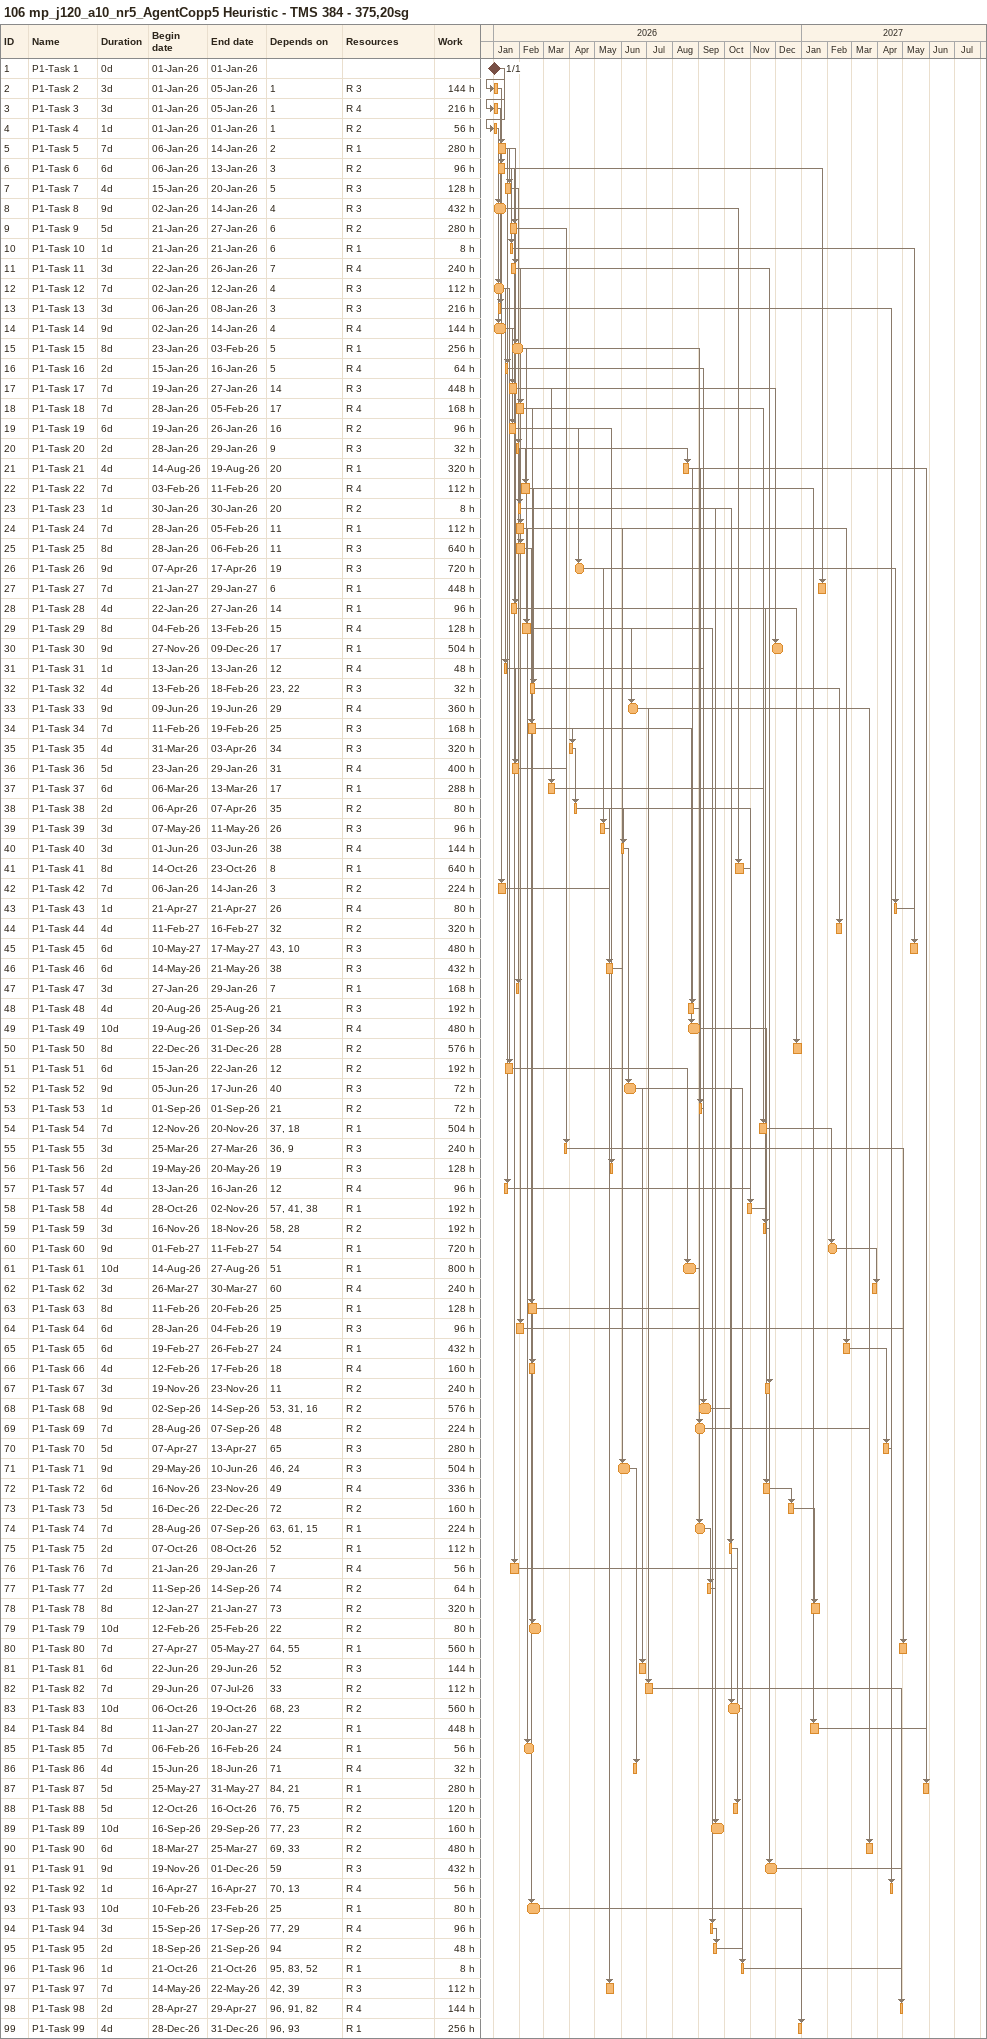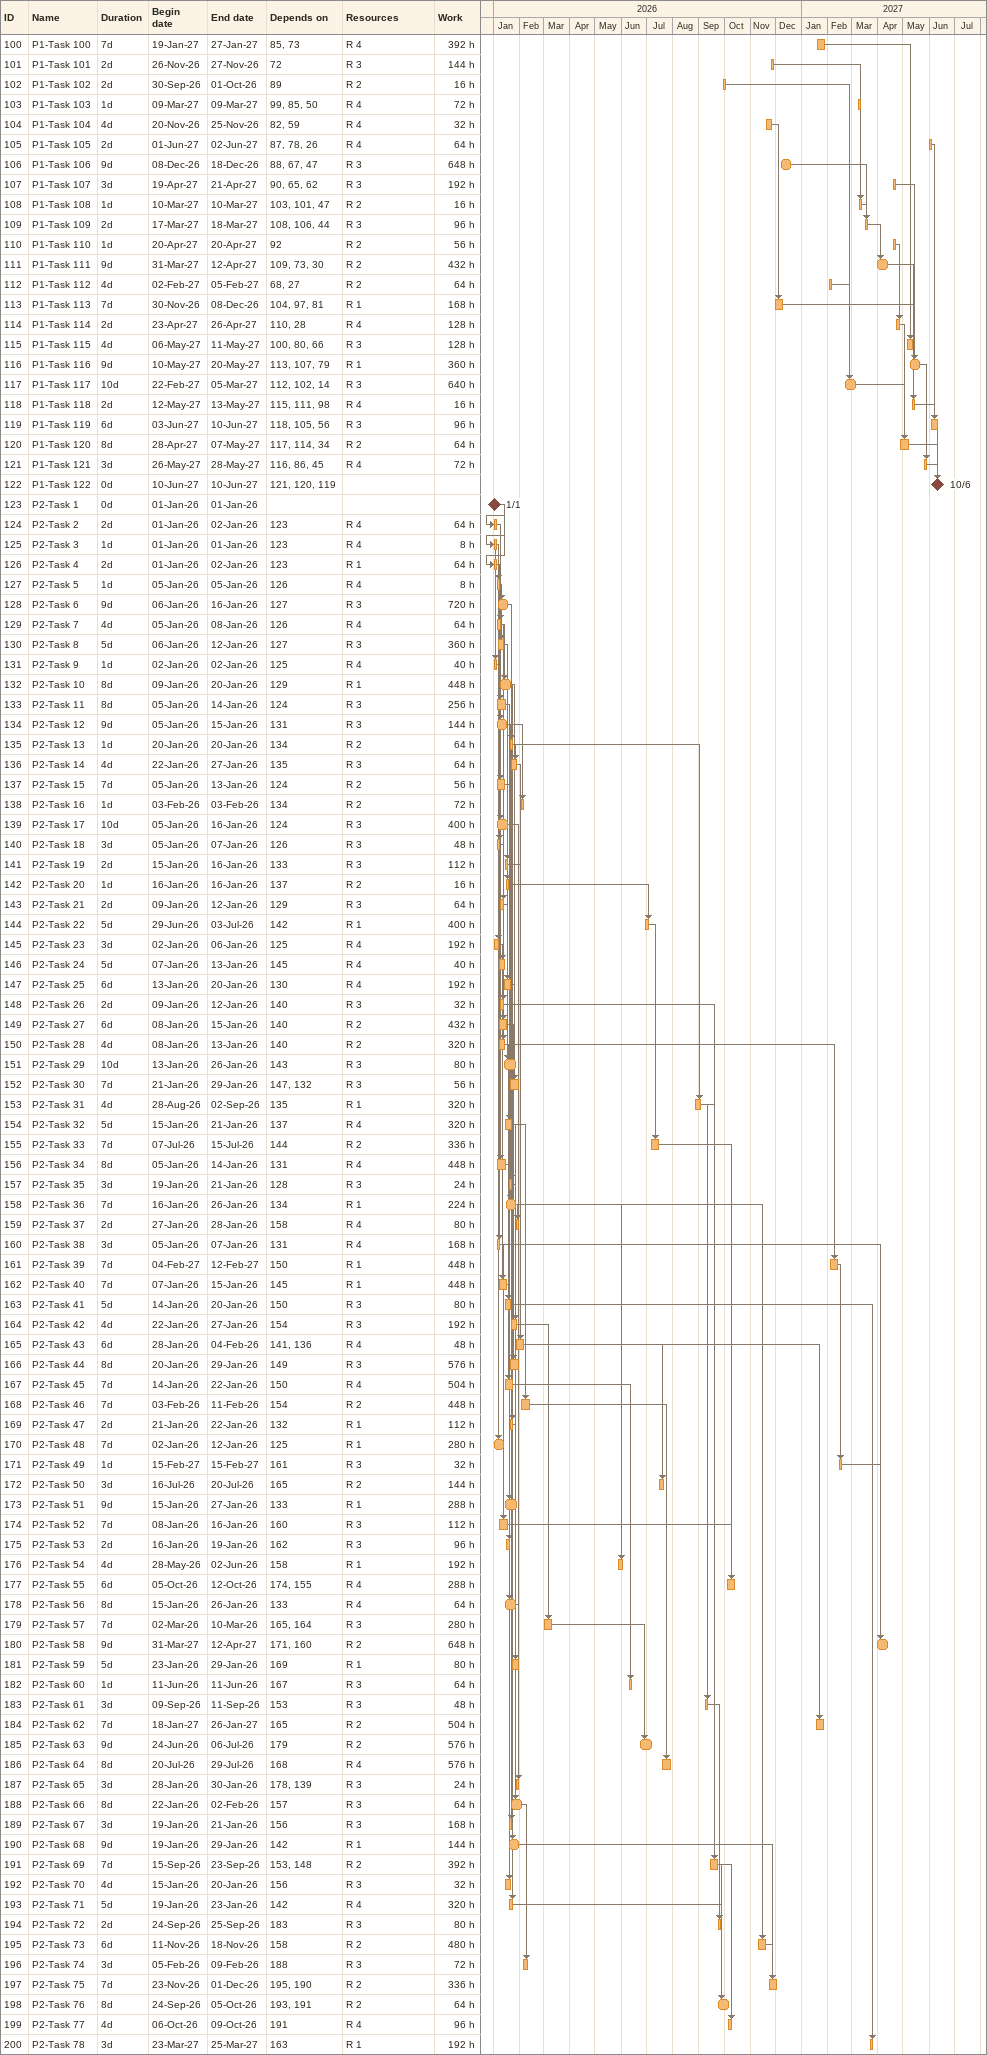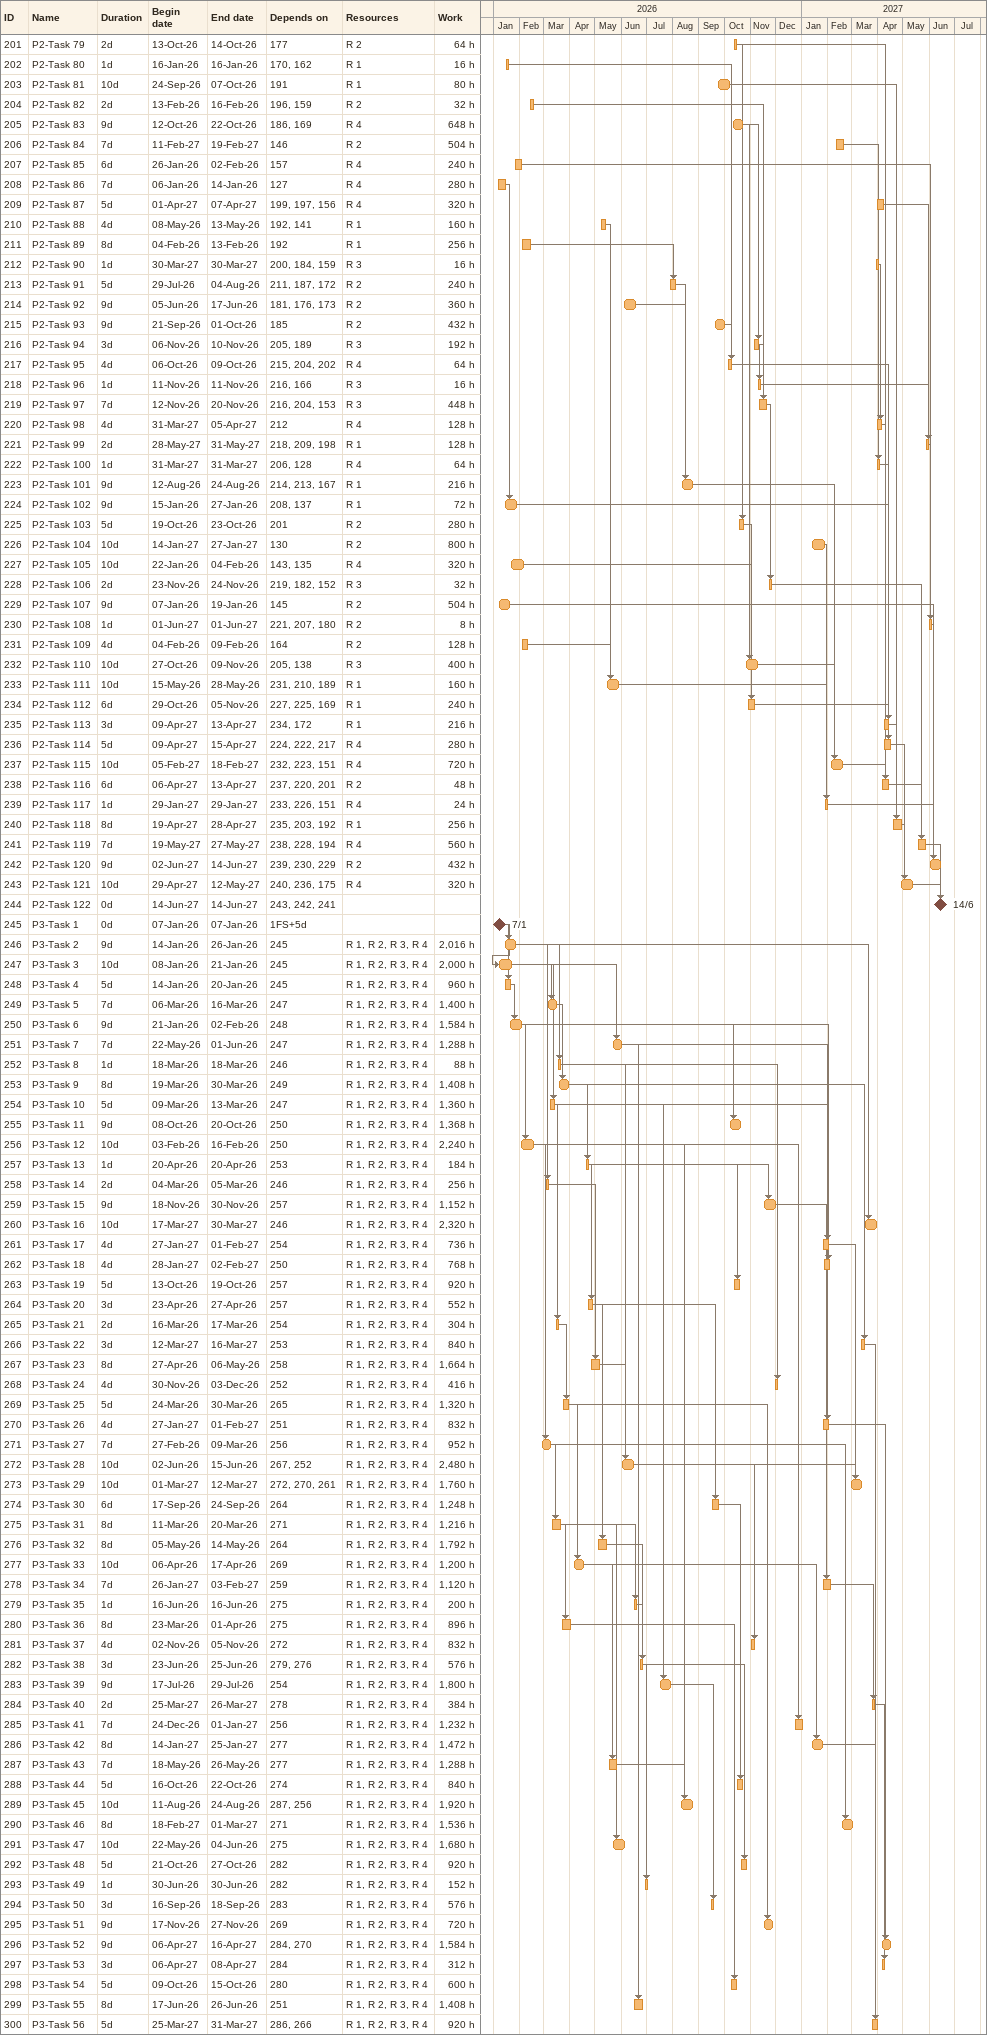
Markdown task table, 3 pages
106 mp_j120_a10_nr5_AgentCopp5 Heuristic - TMS 384 - 375,20sg

| ID | Task | Duration | Start | Finish | Predecessors | Resources | Work (h) |
|---|---|---|---|---|---|---|---|
| 1 | P1-Task 1 | 0d | 2026-01-01 | 2026-01-01 |  |  |  |
| 2 | P1-Task 2 | 3d | 2026-01-01 | 2026-01-05 | 1 | R 3 | 144 |
| 3 | P1-Task 3 | 3d | 2026-01-01 | 2026-01-05 | 1 | R 4 | 216 |
| 4 | P1-Task 4 | 1d | 2026-01-01 | 2026-01-01 | 1 | R 2 | 56 |
| 5 | P1-Task 5 | 7d | 2026-01-06 | 2026-01-14 | 2 | R 1 | 280 |
| 6 | P1-Task 6 | 6d | 2026-01-06 | 2026-01-13 | 3 | R 2 | 96 |
| 7 | P1-Task 7 | 4d | 2026-01-15 | 2026-01-20 | 5 | R 3 | 128 |
| 8 | P1-Task 8 | 9d | 2026-01-02 | 2026-01-14 | 4 | R 3 | 432 |
| 9 | P1-Task 9 | 5d | 2026-01-21 | 2026-01-27 | 6 | R 2 | 280 |
| 10 | P1-Task 10 | 1d | 2026-01-21 | 2026-01-21 | 6 | R 1 | 8 |
| 11 | P1-Task 11 | 3d | 2026-01-22 | 2026-01-26 | 7 | R 4 | 240 |
| 12 | P1-Task 12 | 7d | 2026-01-02 | 2026-01-12 | 4 | R 3 | 112 |
| 13 | P1-Task 13 | 3d | 2026-01-06 | 2026-01-08 | 3 | R 3 | 216 |
| 14 | P1-Task 14 | 9d | 2026-01-02 | 2026-01-14 | 4 | R 4 | 144 |
| 15 | P1-Task 15 | 8d | 2026-01-23 | 2026-02-03 | 5 | R 1 | 256 |
| 16 | P1-Task 16 | 2d | 2026-01-15 | 2026-01-16 | 5 | R 4 | 64 |
| 17 | P1-Task 17 | 7d | 2026-01-19 | 2026-01-27 | 14 | R 3 | 448 |
| 18 | P1-Task 18 | 7d | 2026-01-28 | 2026-02-05 | 17 | R 4 | 168 |
| 19 | P1-Task 19 | 6d | 2026-01-19 | 2026-01-26 | 16 | R 2 | 96 |
| 20 | P1-Task 20 | 2d | 2026-01-28 | 2026-01-29 | 9 | R 3 | 32 |
| 21 | P1-Task 21 | 4d | 2026-08-14 | 2026-08-19 | 20 | R 1 | 320 |
| 22 | P1-Task 22 | 7d | 2026-02-03 | 2026-02-11 | 20 | R 4 | 112 |
| 23 | P1-Task 23 | 1d | 2026-01-30 | 2026-01-30 | 20 | R 2 | 8 |
| 24 | P1-Task 24 | 7d | 2026-01-28 | 2026-02-05 | 11 | R 1 | 112 |
| 25 | P1-Task 25 | 8d | 2026-01-28 | 2026-02-06 | 11 | R 3 | 640 |
| 26 | P1-Task 26 | 9d | 2026-04-07 | 2026-04-17 | 19 | R 3 | 720 |
| 27 | P1-Task 27 | 7d | 2027-01-21 | 2027-01-29 | 6 | R 1 | 448 |
| 28 | P1-Task 28 | 4d | 2026-01-22 | 2026-01-27 | 14 | R 1 | 96 |
| 29 | P1-Task 29 | 8d | 2026-02-04 | 2026-02-13 | 15 | R 4 | 128 |
| 30 | P1-Task 30 | 9d | 2026-11-27 | 2026-12-09 | 17 | R 1 | 504 |
| 31 | P1-Task 31 | 1d | 2026-01-13 | 2026-01-13 | 12 | R 4 | 48 |
| 32 | P1-Task 32 | 4d | 2026-02-13 | 2026-02-18 | 23, 22 | R 3 | 32 |
| 33 | P1-Task 33 | 9d | 2026-06-09 | 2026-06-19 | 29 | R 4 | 360 |
| 34 | P1-Task 34 | 7d | 2026-02-11 | 2026-02-19 | 25 | R 3 | 168 |
| 35 | P1-Task 35 | 4d | 2026-03-31 | 2026-04-03 | 34 | R 3 | 320 |
| 36 | P1-Task 36 | 5d | 2026-01-23 | 2026-01-29 | 31 | R 4 | 400 |
| 37 | P1-Task 37 | 6d | 2026-03-06 | 2026-03-13 | 17 | R 1 | 288 |
| 38 | P1-Task 38 | 2d | 2026-04-06 | 2026-04-07 | 35 | R 2 | 80 |
| 39 | P1-Task 39 | 3d | 2026-05-07 | 2026-05-11 | 26 | R 3 | 96 |
| 40 | P1-Task 40 | 3d | 2026-06-01 | 2026-06-03 | 38 | R 4 | 144 |
| 41 | P1-Task 41 | 8d | 2026-10-14 | 2026-10-23 | 8 | R 1 | 640 |
| 42 | P1-Task 42 | 7d | 2026-01-06 | 2026-01-14 | 3 | R 2 | 224 |
| 43 | P1-Task 43 | 1d | 2027-04-21 | 2027-04-21 | 26 | R 4 | 80 |
| 44 | P1-Task 44 | 4d | 2027-02-11 | 2027-02-16 | 32 | R 2 | 320 |
| 45 | P1-Task 45 | 6d | 2027-05-10 | 2027-05-17 | 43, 10 | R 3 | 480 |
| 46 | P1-Task 46 | 6d | 2026-05-14 | 2026-05-21 | 38 | R 3 | 432 |
| 47 | P1-Task 47 | 3d | 2026-01-27 | 2026-01-29 | 7 | R 1 | 168 |
| 48 | P1-Task 48 | 4d | 2026-08-20 | 2026-08-25 | 21 | R 3 | 192 |
| 49 | P1-Task 49 | 10d | 2026-08-19 | 2026-09-01 | 34 | R 4 | 480 |
| 50 | P1-Task 50 | 8d | 2026-12-22 | 2026-12-31 | 28 | R 2 | 576 |
| 51 | P1-Task 51 | 6d | 2026-01-15 | 2026-01-22 | 12 | R 2 | 192 |
| 52 | P1-Task 52 | 9d | 2026-06-05 | 2026-06-17 | 40 | R 3 | 72 |
| 53 | P1-Task 53 | 1d | 2026-09-01 | 2026-09-01 | 21 | R 2 | 72 |
| 54 | P1-Task 54 | 7d | 2026-11-12 | 2026-11-20 | 37, 18 | R 1 | 504 |
| 55 | P1-Task 55 | 3d | 2026-03-25 | 2026-03-27 | 36, 9 | R 3 | 240 |
| 56 | P1-Task 56 | 2d | 2026-05-19 | 2026-05-20 | 19 | R 3 | 128 |
| 57 | P1-Task 57 | 4d | 2026-01-13 | 2026-01-16 | 12 | R 4 | 96 |
| 58 | P1-Task 58 | 4d | 2026-10-28 | 2026-11-02 | 57, 41, 38 | R 1 | 192 |
| 59 | P1-Task 59 | 3d | 2026-11-16 | 2026-11-18 | 58, 28 | R 2 | 192 |
| 60 | P1-Task 60 | 9d | 2027-02-01 | 2027-02-11 | 54 | R 1 | 720 |
| 61 | P1-Task 61 | 10d | 2026-08-14 | 2026-08-27 | 51 | R 1 | 800 |
| 62 | P1-Task 62 | 3d | 2027-03-26 | 2027-03-30 | 60 | R 4 | 240 |
| 63 | P1-Task 63 | 8d | 2026-02-11 | 2026-02-20 | 25 | R 1 | 128 |
| 64 | P1-Task 64 | 6d | 2026-01-28 | 2026-02-04 | 19 | R 3 | 96 |
| 65 | P1-Task 65 | 6d | 2027-02-19 | 2027-02-26 | 24 | R 1 | 432 |
| 66 | P1-Task 66 | 4d | 2026-02-12 | 2026-02-17 | 18 | R 4 | 160 |
| 67 | P1-Task 67 | 3d | 2026-11-19 | 2026-11-23 | 11 | R 2 | 240 |
| 68 | P1-Task 68 | 9d | 2026-09-02 | 2026-09-14 | 53, 31, 16 | R 2 | 576 |
| 69 | P1-Task 69 | 7d | 2026-08-28 | 2026-09-07 | 48 | R 2 | 224 |
| 70 | P1-Task 70 | 5d | 2027-04-07 | 2027-04-13 | 65 | R 3 | 280 |
| 71 | P1-Task 71 | 9d | 2026-05-29 | 2026-06-10 | 46, 24 | R 3 | 504 |
| 72 | P1-Task 72 | 6d | 2026-11-16 | 2026-11-23 | 49 | R 4 | 336 |
| 73 | P1-Task 73 | 5d | 2026-12-16 | 2026-12-22 | 72 | R 2 | 160 |
| 74 | P1-Task 74 | 7d | 2026-08-28 | 2026-09-07 | 63, 61, 15 | R 1 | 224 |
| 75 | P1-Task 75 | 2d | 2026-10-07 | 2026-10-08 | 52 | R 1 | 112 |
| 76 | P1-Task 76 | 7d | 2026-01-21 | 2026-01-29 | 7 | R 4 | 56 |
| 77 | P1-Task 77 | 2d | 2026-09-11 | 2026-09-14 | 74 | R 2 | 64 |
| 78 | P1-Task 78 | 8d | 2027-01-12 | 2027-01-21 | 73 | R 2 | 320 |
| 79 | P1-Task 79 | 10d | 2026-02-12 | 2026-02-25 | 22 | R 2 | 80 |
| 80 | P1-Task 80 | 7d | 2027-04-27 | 2027-05-05 | 64, 55 | R 1 | 560 |
| 81 | P1-Task 81 | 6d | 2026-06-22 | 2026-06-29 | 52 | R 3 | 144 |
| 82 | P1-Task 82 | 7d | 2026-06-29 | 2026-07-07 | 33 | R 2 | 112 |
| 83 | P1-Task 83 | 10d | 2026-10-06 | 2026-10-19 | 68, 23 | R 2 | 560 |
| 84 | P1-Task 84 | 8d | 2027-01-11 | 2027-01-20 | 22 | R 1 | 448 |
| 85 | P1-Task 85 | 7d | 2026-02-06 | 2026-02-16 | 24 | R 1 | 56 |
| 86 | P1-Task 86 | 4d | 2026-06-15 | 2026-06-18 | 71 | R 4 | 32 |
| 87 | P1-Task 87 | 5d | 2027-05-25 | 2027-05-31 | 84, 21 | R 1 | 280 |
| 88 | P1-Task 88 | 5d | 2026-10-12 | 2026-10-16 | 76, 75 | R 2 | 120 |
| 89 | P1-Task 89 | 10d | 2026-09-16 | 2026-09-29 | 77, 23 | R 2 | 160 |
| 90 | P1-Task 90 | 6d | 2027-03-18 | 2027-03-25 | 69, 33 | R 2 | 480 |
| 91 | P1-Task 91 | 9d | 2026-11-19 | 2026-12-01 | 59 | R 3 | 432 |
| 92 | P1-Task 92 | 1d | 2027-04-16 | 2027-04-16 | 70, 13 | R 4 | 56 |
| 93 | P1-Task 93 | 10d | 2026-02-10 | 2026-02-23 | 25 | R 1 | 80 |
| 94 | P1-Task 94 | 3d | 2026-09-15 | 2026-09-17 | 77, 29 | R 4 | 96 |
| 95 | P1-Task 95 | 2d | 2026-09-18 | 2026-09-21 | 94 | R 2 | 48 |
| 96 | P1-Task 96 | 1d | 2026-10-21 | 2026-10-21 | 95, 83, 52 | R 1 | 8 |
| 97 | P1-Task 97 | 7d | 2026-05-14 | 2026-05-22 | 42, 39 | R 3 | 112 |
| 98 | P1-Task 98 | 2d | 2027-04-28 | 2027-04-29 | 96, 91, 82 | R 4 | 144 |
| 99 | P1-Task 99 | 4d | 2026-12-28 | 2026-12-31 | 96, 93 | R 1 | 256 |
| 100 | P1-Task 100 | 7d | 2027-01-19 | 2027-01-27 | 85, 73 | R 4 | 392 |
| 101 | P1-Task 101 | 2d | 2026-11-26 | 2026-11-27 | 72 | R 3 | 144 |
| 102 | P1-Task 102 | 2d | 2026-09-30 | 2026-10-01 | 89 | R 2 | 16 |
| 103 | P1-Task 103 | 1d | 2027-03-09 | 2027-03-09 | 99, 85, 50 | R 4 | 72 |
| 104 | P1-Task 104 | 4d | 2026-11-20 | 2026-11-25 | 82, 59 | R 4 | 32 |
| 105 | P1-Task 105 | 2d | 2027-06-01 | 2027-06-02 | 87, 78, 26 | R 4 | 64 |
| 106 | P1-Task 106 | 9d | 2026-12-08 | 2026-12-18 | 88, 67, 47 | R 3 | 648 |
| 107 | P1-Task 107 | 3d | 2027-04-19 | 2027-04-21 | 90, 65, 62 | R 3 | 192 |
| 108 | P1-Task 108 | 1d | 2027-03-10 | 2027-03-10 | 103, 101, 47 | R 2 | 16 |
| 109 | P1-Task 109 | 2d | 2027-03-17 | 2027-03-18 | 108, 106, 44 | R 3 | 96 |
| 110 | P1-Task 110 | 1d | 2027-04-20 | 2027-04-20 | 92 | R 2 | 56 |
| 111 | P1-Task 111 | 9d | 2027-03-31 | 2027-04-12 | 109, 73, 30 | R 2 | 432 |
| 112 | P1-Task 112 | 4d | 2027-02-02 | 2027-02-05 | 68, 27 | R 2 | 64 |
| 113 | P1-Task 113 | 7d | 2026-11-30 | 2026-12-08 | 104, 97, 81 | R 1 | 168 |
| 114 | P1-Task 114 | 2d | 2027-04-23 | 2027-04-26 | 110, 28 | R 4 | 128 |
| 115 | P1-Task 115 | 4d | 2027-05-06 | 2027-05-11 | 100, 80, 66 | R 3 | 128 |
| 116 | P1-Task 116 | 9d | 2027-05-10 | 2027-05-20 | 113, 107, 79 | R 1 | 360 |
| 117 | P1-Task 117 | 10d | 2027-02-22 | 2027-03-05 | 112, 102, 14 | R 3 | 640 |
| 118 | P1-Task 118 | 2d | 2027-05-12 | 2027-05-13 | 115, 111, 98 | R 4 | 16 |
| 119 | P1-Task 119 | 6d | 2027-06-03 | 2027-06-10 | 118, 105, 56 | R 3 | 96 |
| 120 | P1-Task 120 | 8d | 2027-04-28 | 2027-05-07 | 117, 114, 34 | R 2 | 64 |
| 121 | P1-Task 121 | 3d | 2027-05-26 | 2027-05-28 | 116, 86, 45 | R 4 | 72 |
| 122 | P1-Task 122 | 0d | 2027-06-10 | 2027-06-10 | 121, 120, 119 |  |  |
| 123 | P2-Task 1 | 0d | 2026-01-01 | 2026-01-01 |  |  |  |
| 124 | P2-Task 2 | 2d | 2026-01-01 | 2026-01-02 | 123 | R 4 | 64 |
| 125 | P2-Task 3 | 1d | 2026-01-01 | 2026-01-01 | 123 | R 4 | 8 |
| 126 | P2-Task 4 | 2d | 2026-01-01 | 2026-01-02 | 123 | R 1 | 64 |
| 127 | P2-Task 5 | 1d | 2026-01-05 | 2026-01-05 | 126 | R 4 | 8 |
| 128 | P2-Task 6 | 9d | 2026-01-06 | 2026-01-16 | 127 | R 3 | 720 |
| 129 | P2-Task 7 | 4d | 2026-01-05 | 2026-01-08 | 126 | R 4 | 64 |
| 130 | P2-Task 8 | 5d | 2026-01-06 | 2026-01-12 | 127 | R 3 | 360 |
| 131 | P2-Task 9 | 1d | 2026-01-02 | 2026-01-02 | 125 | R 4 | 40 |
| 132 | P2-Task 10 | 8d | 2026-01-09 | 2026-01-20 | 129 | R 1 | 448 |
| 133 | P2-Task 11 | 8d | 2026-01-05 | 2026-01-14 | 124 | R 3 | 256 |
| 134 | P2-Task 12 | 9d | 2026-01-05 | 2026-01-15 | 131 | R 3 | 144 |
| 135 | P2-Task 13 | 1d | 2026-01-20 | 2026-01-20 | 134 | R 2 | 64 |
| 136 | P2-Task 14 | 4d | 2026-01-22 | 2026-01-27 | 135 | R 3 | 64 |
| 137 | P2-Task 15 | 7d | 2026-01-05 | 2026-01-13 | 124 | R 2 | 56 |
| 138 | P2-Task 16 | 1d | 2026-02-03 | 2026-02-03 | 134 | R 2 | 72 |
| 139 | P2-Task 17 | 10d | 2026-01-05 | 2026-01-16 | 124 | R 3 | 400 |
| 140 | P2-Task 18 | 3d | 2026-01-05 | 2026-01-07 | 126 | R 3 | 48 |
| 141 | P2-Task 19 | 2d | 2026-01-15 | 2026-01-16 | 133 | R 3 | 112 |
| 142 | P2-Task 20 | 1d | 2026-01-16 | 2026-01-16 | 137 | R 2 | 16 |
| 143 | P2-Task 21 | 2d | 2026-01-09 | 2026-01-12 | 129 | R 3 | 64 |
| 144 | P2-Task 22 | 5d | 2026-06-29 | 2026-07-03 | 142 | R 1 | 400 |
| 145 | P2-Task 23 | 3d | 2026-01-02 | 2026-01-06 | 125 | R 4 | 192 |
| 146 | P2-Task 24 | 5d | 2026-01-07 | 2026-01-13 | 145 | R 4 | 40 |
| 147 | P2-Task 25 | 6d | 2026-01-13 | 2026-01-20 | 130 | R 4 | 192 |
| 148 | P2-Task 26 | 2d | 2026-01-09 | 2026-01-12 | 140 | R 3 | 32 |
| 149 | P2-Task 27 | 6d | 2026-01-08 | 2026-01-15 | 140 | R 2 | 432 |
| 150 | P2-Task 28 | 4d | 2026-01-08 | 2026-01-13 | 140 | R 2 | 320 |
| 151 | P2-Task 29 | 10d | 2026-01-13 | 2026-01-26 | 143 | R 3 | 80 |
| 152 | P2-Task 30 | 7d | 2026-01-21 | 2026-01-29 | 147, 132 | R 3 | 56 |
| 153 | P2-Task 31 | 4d | 2026-08-28 | 2026-09-02 | 135 | R 1 | 320 |
| 154 | P2-Task 32 | 5d | 2026-01-15 | 2026-01-21 | 137 | R 4 | 320 |
| 155 | P2-Task 33 | 7d | 2026-07-07 | 2026-07-15 | 144 | R 2 | 336 |
| 156 | P2-Task 34 | 8d | 2026-01-05 | 2026-01-14 | 131 | R 4 | 448 |
| 157 | P2-Task 35 | 3d | 2026-01-19 | 2026-01-21 | 128 | R 3 | 24 |
| 158 | P2-Task 36 | 7d | 2026-01-16 | 2026-01-26 | 134 | R 1 | 224 |
| 159 | P2-Task 37 | 2d | 2026-01-27 | 2026-01-28 | 158 | R 4 | 80 |
| 160 | P2-Task 38 | 3d | 2026-01-05 | 2026-01-07 | 131 | R 4 | 168 |
| 161 | P2-Task 39 | 7d | 2027-02-04 | 2027-02-12 | 150 | R 1 | 448 |
| 162 | P2-Task 40 | 7d | 2026-01-07 | 2026-01-15 | 145 | R 1 | 448 |
| 163 | P2-Task 41 | 5d | 2026-01-14 | 2026-01-20 | 150 | R 3 | 80 |
| 164 | P2-Task 42 | 4d | 2026-01-22 | 2026-01-27 | 154 | R 3 | 192 |
| 165 | P2-Task 43 | 6d | 2026-01-28 | 2026-02-04 | 141, 136 | R 4 | 48 |
| 166 | P2-Task 44 | 8d | 2026-01-20 | 2026-01-29 | 149 | R 3 | 576 |
| 167 | P2-Task 45 | 7d | 2026-01-14 | 2026-01-22 | 150 | R 4 | 504 |
| 168 | P2-Task 46 | 7d | 2026-02-03 | 2026-02-11 | 154 | R 2 | 448 |
| 169 | P2-Task 47 | 2d | 2026-01-21 | 2026-01-22 | 132 | R 1 | 112 |
| 170 | P2-Task 48 | 7d | 2026-01-02 | 2026-01-12 | 125 | R 1 | 280 |
| 171 | P2-Task 49 | 1d | 2027-02-15 | 2027-02-15 | 161 | R 3 | 32 |
| 172 | P2-Task 50 | 3d | 2026-07-16 | 2026-07-20 | 165 | R 2 | 144 |
| 173 | P2-Task 51 | 9d | 2026-01-15 | 2026-01-27 | 133 | R 1 | 288 |
| 174 | P2-Task 52 | 7d | 2026-01-08 | 2026-01-16 | 160 | R 3 | 112 |
| 175 | P2-Task 53 | 2d | 2026-01-16 | 2026-01-19 | 162 | R 3 | 96 |
| 176 | P2-Task 54 | 4d | 2026-05-28 | 2026-06-02 | 158 | R 1 | 192 |
| 177 | P2-Task 55 | 6d | 2026-10-05 | 2026-10-12 | 174, 155 | R 4 | 288 |
| 178 | P2-Task 56 | 8d | 2026-01-15 | 2026-01-26 | 133 | R 4 | 64 |
| 179 | P2-Task 57 | 7d | 2026-03-02 | 2026-03-10 | 165, 164 | R 3 | 280 |
| 180 | P2-Task 58 | 9d | 2027-03-31 | 2027-04-12 | 171, 160 | R 2 | 648 |
| 181 | P2-Task 59 | 5d | 2026-01-23 | 2026-01-29 | 169 | R 1 | 80 |
| 182 | P2-Task 60 | 1d | 2026-06-11 | 2026-06-11 | 167 | R 3 | 64 |
| 183 | P2-Task 61 | 3d | 2026-09-09 | 2026-09-11 | 153 | R 3 | 48 |
| 184 | P2-Task 62 | 7d | 2027-01-18 | 2027-01-26 | 165 | R 2 | 504 |
| 185 | P2-Task 63 | 9d | 2026-06-24 | 2026-07-06 | 179 | R 2 | 576 |
| 186 | P2-Task 64 | 8d | 2026-07-20 | 2026-07-29 | 168 | R 4 | 576 |
| 187 | P2-Task 65 | 3d | 2026-01-28 | 2026-01-30 | 178, 139 | R 3 | 24 |
| 188 | P2-Task 66 | 8d | 2026-01-22 | 2026-02-02 | 157 | R 3 | 64 |
| 189 | P2-Task 67 | 3d | 2026-01-19 | 2026-01-21 | 156 | R 3 | 168 |
| 190 | P2-Task 68 | 9d | 2026-01-19 | 2026-01-29 | 142 | R 1 | 144 |
| 191 | P2-Task 69 | 7d | 2026-09-15 | 2026-09-23 | 153, 148 | R 2 | 392 |
| 192 | P2-Task 70 | 4d | 2026-01-15 | 2026-01-20 | 156 | R 3 | 32 |
| 193 | P2-Task 71 | 5d | 2026-01-19 | 2026-01-23 | 142 | R 4 | 320 |
| 194 | P2-Task 72 | 2d | 2026-09-24 | 2026-09-25 | 183 | R 3 | 80 |
| 195 | P2-Task 73 | 6d | 2026-11-11 | 2026-11-18 | 158 | R 2 | 480 |
| 196 | P2-Task 74 | 3d | 2026-02-05 | 2026-02-09 | 188 | R 3 | 72 |
| 197 | P2-Task 75 | 7d | 2026-11-23 | 2026-12-01 | 195, 190 | R 2 | 336 |
| 198 | P2-Task 76 | 8d | 2026-09-24 | 2026-10-05 | 193, 191 | R 2 | 64 |
| 199 | P2-Task 77 | 4d | 2026-10-06 | 2026-10-09 | 191 | R 4 | 96 |
| 200 | P2-Task 78 | 3d | 2027-03-23 | 2027-03-25 | 163 | R 1 | 192 |
| 201 | P2-Task 79 | 2d | 2026-10-13 | 2026-10-14 | 177 | R 2 | 64 |
| 202 | P2-Task 80 | 1d | 2026-01-16 | 2026-01-16 | 170, 162 | R 1 | 16 |
| 203 | P2-Task 81 | 10d | 2026-09-24 | 2026-10-07 | 191 | R 1 | 80 |
| 204 | P2-Task 82 | 2d | 2026-02-13 | 2026-02-16 | 196, 159 | R 2 | 32 |
| 205 | P2-Task 83 | 9d | 2026-10-12 | 2026-10-22 | 186, 169 | R 4 | 648 |
| 206 | P2-Task 84 | 7d | 2027-02-11 | 2027-02-19 | 146 | R 2 | 504 |
| 207 | P2-Task 85 | 6d | 2026-01-26 | 2026-02-02 | 157 | R 4 | 240 |
| 208 | P2-Task 86 | 7d | 2026-01-06 | 2026-01-14 | 127 | R 4 | 280 |
| 209 | P2-Task 87 | 5d | 2027-04-01 | 2027-04-07 | 199, 197, 156 | R 4 | 320 |
| 210 | P2-Task 88 | 4d | 2026-05-08 | 2026-05-13 | 192, 141 | R 1 | 160 |
| 211 | P2-Task 89 | 8d | 2026-02-04 | 2026-02-13 | 192 | R 1 | 256 |
| 212 | P2-Task 90 | 1d | 2027-03-30 | 2027-03-30 | 200, 184, 159 | R 3 | 16 |
| 213 | P2-Task 91 | 5d | 2026-07-29 | 2026-08-04 | 211, 187, 172 | R 2 | 240 |
| 214 | P2-Task 92 | 9d | 2026-06-05 | 2026-06-17 | 181, 176, 173 | R 2 | 360 |
| 215 | P2-Task 93 | 9d | 2026-09-21 | 2026-10-01 | 185 | R 2 | 432 |
| 216 | P2-Task 94 | 3d | 2026-11-06 | 2026-11-10 | 205, 189 | R 3 | 192 |
| 217 | P2-Task 95 | 4d | 2026-10-06 | 2026-10-09 | 215, 204, 202 | R 4 | 64 |
| 218 | P2-Task 96 | 1d | 2026-11-11 | 2026-11-11 | 216, 166 | R 3 | 16 |
| 219 | P2-Task 97 | 7d | 2026-11-12 | 2026-11-20 | 216, 204, 153 | R 3 | 448 |
| 220 | P2-Task 98 | 4d | 2027-03-31 | 2027-04-05 | 212 | R 4 | 128 |
| 221 | P2-Task 99 | 2d | 2027-05-28 | 2027-05-31 | 218, 209, 198 | R 1 | 128 |
| 222 | P2-Task 100 | 1d | 2027-03-31 | 2027-03-31 | 206, 128 | R 4 | 64 |
| 223 | P2-Task 101 | 9d | 2026-08-12 | 2026-08-24 | 214, 213, 167 | R 1 | 216 |
| 224 | P2-Task 102 | 9d | 2026-01-15 | 2026-01-27 | 208, 137 | R 1 | 72 |
| 225 | P2-Task 103 | 5d | 2026-10-19 | 2026-10-23 | 201 | R 2 | 280 |
| 226 | P2-Task 104 | 10d | 2027-01-14 | 2027-01-27 | 130 | R 2 | 800 |
| 227 | P2-Task 105 | 10d | 2026-01-22 | 2026-02-04 | 143, 135 | R 4 | 320 |
| 228 | P2-Task 106 | 2d | 2026-11-23 | 2026-11-24 | 219, 182, 152 | R 3 | 32 |
| 229 | P2-Task 107 | 9d | 2026-01-07 | 2026-01-19 | 145 | R 2 | 504 |
| 230 | P2-Task 108 | 1d | 2027-06-01 | 2027-06-01 | 221, 207, 180 | R 2 | 8 |
| 231 | P2-Task 109 | 4d | 2026-02-04 | 2026-02-09 | 164 | R 2 | 128 |
| 232 | P2-Task 110 | 10d | 2026-10-27 | 2026-11-09 | 205, 138 | R 3 | 400 |
| 233 | P2-Task 111 | 10d | 2026-05-15 | 2026-05-28 | 231, 210, 189 | R 1 | 160 |
| 234 | P2-Task 112 | 6d | 2026-10-29 | 2026-11-05 | 227, 225, 169 | R 1 | 240 |
| 235 | P2-Task 113 | 3d | 2027-04-09 | 2027-04-13 | 234, 172 | R 1 | 216 |
| 236 | P2-Task 114 | 5d | 2027-04-09 | 2027-04-15 | 224, 222, 217 | R 4 | 280 |
| 237 | P2-Task 115 | 10d | 2027-02-05 | 2027-02-18 | 232, 223, 151 | R 4 | 720 |
| 238 | P2-Task 116 | 6d | 2027-04-06 | 2027-04-13 | 237, 220, 201 | R 2 | 48 |
| 239 | P2-Task 117 | 1d | 2027-01-29 | 2027-01-29 | 233, 226, 151 | R 4 | 24 |
| 240 | P2-Task 118 | 8d | 2027-04-19 | 2027-04-28 | 235, 203, 192 | R 1 | 256 |
| 241 | P2-Task 119 | 7d | 2027-05-19 | 2027-05-27 | 238, 228, 194 | R 4 | 560 |
| 242 | P2-Task 120 | 9d | 2027-06-02 | 2027-06-14 | 239, 230, 229 | R 2 | 432 |
| 243 | P2-Task 121 | 10d | 2027-04-29 | 2027-05-12 | 240, 236, 175 | R 4 | 320 |
| 244 | P2-Task 122 | 0d | 2027-06-14 | 2027-06-14 | 243, 242, 241 |  |  |
| 245 | P3-Task 1 | 0d | 2026-01-07 | 2026-01-07 | 1FS+5d |  |  |
| 246 | P3-Task 2 | 9d | 2026-01-14 | 2026-01-26 | 245 | R 1, R 2, R 3, R 4 | 2016 |
| 247 | P3-Task 3 | 10d | 2026-01-08 | 2026-01-21 | 245 | R 1, R 2, R 3, R 4 | 2000 |
| 248 | P3-Task 4 | 5d | 2026-01-14 | 2026-01-20 | 245 | R 1, R 2, R 3, R 4 | 960 |
| 249 | P3-Task 5 | 7d | 2026-03-06 | 2026-03-16 | 247 | R 1, R 2, R 3, R 4 | 1400 |
| 250 | P3-Task 6 | 9d | 2026-01-21 | 2026-02-02 | 248 | R 1, R 2, R 3, R 4 | 1584 |
| 251 | P3-Task 7 | 7d | 2026-05-22 | 2026-06-01 | 247 | R 1, R 2, R 3, R 4 | 1288 |
| 252 | P3-Task 8 | 1d | 2026-03-18 | 2026-03-18 | 246 | R 1, R 2, R 3, R 4 | 88 |
| 253 | P3-Task 9 | 8d | 2026-03-19 | 2026-03-30 | 249 | R 1, R 2, R 3, R 4 | 1408 |
| 254 | P3-Task 10 | 5d | 2026-03-09 | 2026-03-13 | 247 | R 1, R 2, R 3, R 4 | 1360 |
| 255 | P3-Task 11 | 9d | 2026-10-08 | 2026-10-20 | 250 | R 1, R 2, R 3, R 4 | 1368 |
| 256 | P3-Task 12 | 10d | 2026-02-03 | 2026-02-16 | 250 | R 1, R 2, R 3, R 4 | 2240 |
| 257 | P3-Task 13 | 1d | 2026-04-20 | 2026-04-20 | 253 | R 1, R 2, R 3, R 4 | 184 |
| 258 | P3-Task 14 | 2d | 2026-03-04 | 2026-03-05 | 246 | R 1, R 2, R 3, R 4 | 256 |
| 259 | P3-Task 15 | 9d | 2026-11-18 | 2026-11-30 | 257 | R 1, R 2, R 3, R 4 | 1152 |
| 260 | P3-Task 16 | 10d | 2027-03-17 | 2027-03-30 | 246 | R 1, R 2, R 3, R 4 | 2320 |
| 261 | P3-Task 17 | 4d | 2027-01-27 | 2027-02-01 | 254 | R 1, R 2, R 3, R 4 | 736 |
| 262 | P3-Task 18 | 4d | 2027-01-28 | 2027-02-02 | 250 | R 1, R 2, R 3, R 4 | 768 |
| 263 | P3-Task 19 | 5d | 2026-10-13 | 2026-10-19 | 257 | R 1, R 2, R 3, R 4 | 920 |
| 264 | P3-Task 20 | 3d | 2026-04-23 | 2026-04-27 | 257 | R 1, R 2, R 3, R 4 | 552 |
| 265 | P3-Task 21 | 2d | 2026-03-16 | 2026-03-17 | 254 | R 1, R 2, R 3, R 4 | 304 |
| 266 | P3-Task 22 | 3d | 2027-03-12 | 2027-03-16 | 253 | R 1, R 2, R 3, R 4 | 840 |
| 267 | P3-Task 23 | 8d | 2026-04-27 | 2026-05-06 | 258 | R 1, R 2, R 3, R 4 | 1664 |
| 268 | P3-Task 24 | 4d | 2026-11-30 | 2026-12-03 | 252 | R 1, R 2, R 3, R 4 | 416 |
| 269 | P3-Task 25 | 5d | 2026-03-24 | 2026-03-30 | 265 | R 1, R 2, R 3, R 4 | 1320 |
| 270 | P3-Task 26 | 4d | 2027-01-27 | 2027-02-01 | 251 | R 1, R 2, R 3, R 4 | 832 |
| 271 | P3-Task 27 | 7d | 2026-02-27 | 2026-03-09 | 256 | R 1, R 2, R 3, R 4 | 952 |
| 272 | P3-Task 28 | 10d | 2026-06-02 | 2026-06-15 | 267, 252 | R 1, R 2, R 3, R 4 | 2480 |
| 273 | P3-Task 29 | 10d | 2027-03-01 | 2027-03-12 | 272, 270, 261 | R 1, R 2, R 3, R 4 | 1760 |
| 274 | P3-Task 30 | 6d | 2026-09-17 | 2026-09-24 | 264 | R 1, R 2, R 3, R 4 | 1248 |
| 275 | P3-Task 31 | 8d | 2026-03-11 | 2026-03-20 | 271 | R 1, R 2, R 3, R 4 | 1216 |
| 276 | P3-Task 32 | 8d | 2026-05-05 | 2026-05-14 | 264 | R 1, R 2, R 3, R 4 | 1792 |
| 277 | P3-Task 33 | 10d | 2026-04-06 | 2026-04-17 | 269 | R 1, R 2, R 3, R 4 | 1200 |
| 278 | P3-Task 34 | 7d | 2027-01-26 | 2027-02-03 | 259 | R 1, R 2, R 3, R 4 | 1120 |
| 279 | P3-Task 35 | 1d | 2026-06-16 | 2026-06-16 | 275 | R 1, R 2, R 3, R 4 | 200 |
| 280 | P3-Task 36 | 8d | 2026-03-23 | 2026-04-01 | 275 | R 1, R 2, R 3, R 4 | 896 |
| 281 | P3-Task 37 | 4d | 2026-11-02 | 2026-11-05 | 272 | R 1, R 2, R 3, R 4 | 832 |
| 282 | P3-Task 38 | 3d | 2026-06-23 | 2026-06-25 | 279, 276 | R 1, R 2, R 3, R 4 | 576 |
| 283 | P3-Task 39 | 9d | 2026-07-17 | 2026-07-29 | 254 | R 1, R 2, R 3, R 4 | 1800 |
| 284 | P3-Task 40 | 2d | 2027-03-25 | 2027-03-26 | 278 | R 1, R 2, R 3, R 4 | 384 |
| 285 | P3-Task 41 | 7d | 2026-12-24 | 2027-01-01 | 256 | R 1, R 2, R 3, R 4 | 1232 |
| 286 | P3-Task 42 | 8d | 2027-01-14 | 2027-01-25 | 277 | R 1, R 2, R 3, R 4 | 1472 |
| 287 | P3-Task 43 | 7d | 2026-05-18 | 2026-05-26 | 277 | R 1, R 2, R 3, R 4 | 1288 |
| 288 | P3-Task 44 | 5d | 2026-10-16 | 2026-10-22 | 274 | R 1, R 2, R 3, R 4 | 840 |
| 289 | P3-Task 45 | 10d | 2026-08-11 | 2026-08-24 | 287, 256 | R 1, R 2, R 3, R 4 | 1920 |
| 290 | P3-Task 46 | 8d | 2027-02-18 | 2027-03-01 | 271 | R 1, R 2, R 3, R 4 | 1536 |
| 291 | P3-Task 47 | 10d | 2026-05-22 | 2026-06-04 | 275 | R 1, R 2, R 3, R 4 | 1680 |
| 292 | P3-Task 48 | 5d | 2026-10-21 | 2026-10-27 | 282 | R 1, R 2, R 3, R 4 | 920 |
| 293 | P3-Task 49 | 1d | 2026-06-30 | 2026-06-30 | 282 | R 1, R 2, R 3, R 4 | 152 |
| 294 | P3-Task 50 | 3d | 2026-09-16 | 2026-09-18 | 283 | R 1, R 2, R 3, R 4 | 576 |
| 295 | P3-Task 51 | 9d | 2026-11-17 | 2026-11-27 | 269 | R 1, R 2, R 3, R 4 | 720 |
| 296 | P3-Task 52 | 9d | 2027-04-06 | 2027-04-16 | 284, 270 | R 1, R 2, R 3, R 4 | 1584 |
| 297 | P3-Task 53 | 3d | 2027-04-06 | 2027-04-08 | 284 | R 1, R 2, R 3, R 4 | 312 |
| 298 | P3-Task 54 | 5d | 2026-10-09 | 2026-10-15 | 280 | R 1, R 2, R 3, R 4 | 600 |
| 299 | P3-Task 55 | 8d | 2026-06-17 | 2026-06-26 | 251 | R 1, R 2, R 3, R 4 | 1408 |
| 300 | P3-Task 56 | 5d | 2027-03-25 | 2027-03-31 | 286, 266 | R 1, R 2, R 3, R 4 | 920 |
